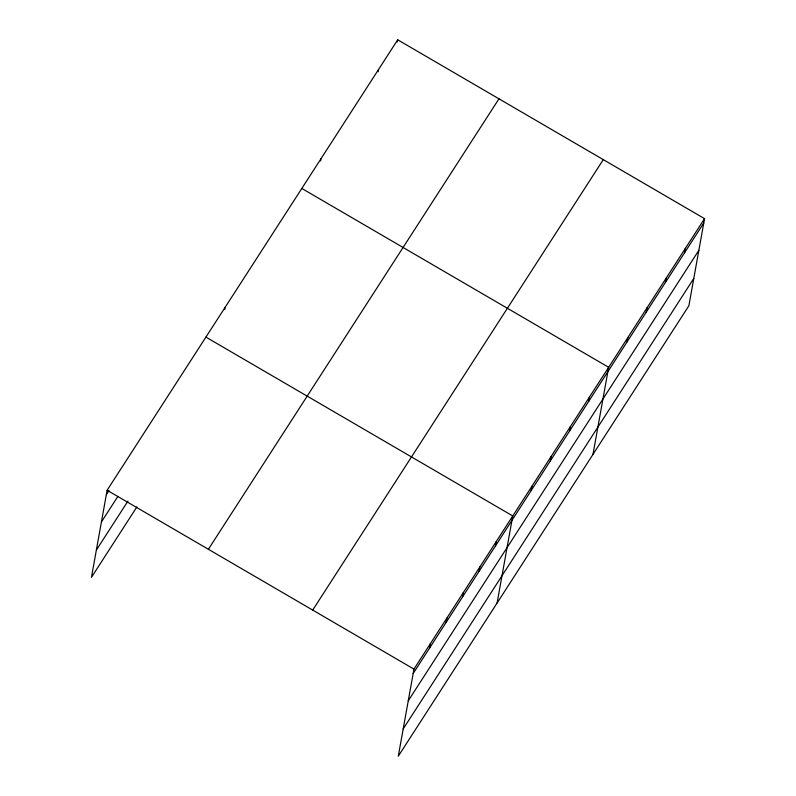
<?xml version="1.0" encoding="UTF-8"?>
<svg xmlns="http://www.w3.org/2000/svg" width="796" height="796" viewBox="0 0 796 796"><rect width="100%" height="100%" fill="white"/><g stroke="black" fill="none" stroke-linecap="round" stroke-linejoin="round"><path stroke-width="1.19" d="M704.55 218.651L413.96 669.108L398.289 756.2L688.878 305.744L704.55 218.651L397.711 39.8L107.122 490.256L91.45 577.349L136.902 506.893M224.711 309.564L225.099 307.375M320.599 160.911L320.997 158.722M378.14 71.72L378.538 69.531M397.313 41.989L397.711 39.8M429.631 647.964L430.427 643.586M446.098 622.442L446.894 618.054M462.566 596.91L463.362 592.532M479.033 571.389L479.829 567.001M495.5 545.857L496.286 541.479M497.092 603.04L512.753 515.957L205.925 337.106M531.151 490.605L531.937 486.227M550.325 460.874L551.111 456.496M569.508 431.143L570.294 426.765M588.682 401.413L589.478 397.035M592.98 454.397L608.651 367.304L301.823 188.453M627.039 341.952L627.835 337.574M646.223 312.221L647.009 307.843M665.396 282.49L666.192 278.112M684.58 252.76L685.366 248.382M106.336 494.644L108.972 490.555M101.42 521.937L117.888 496.405M96.366 550.056L127.977 501.042M208.383 549.28L498.973 98.823M312.699 610.084L603.288 159.628M413.174 673.496L703.754 223.029M408.258 700.788L698.848 250.332M403.194 728.907L693.784 278.451M107.122 490.256L413.96 669.108"/></g></svg>
